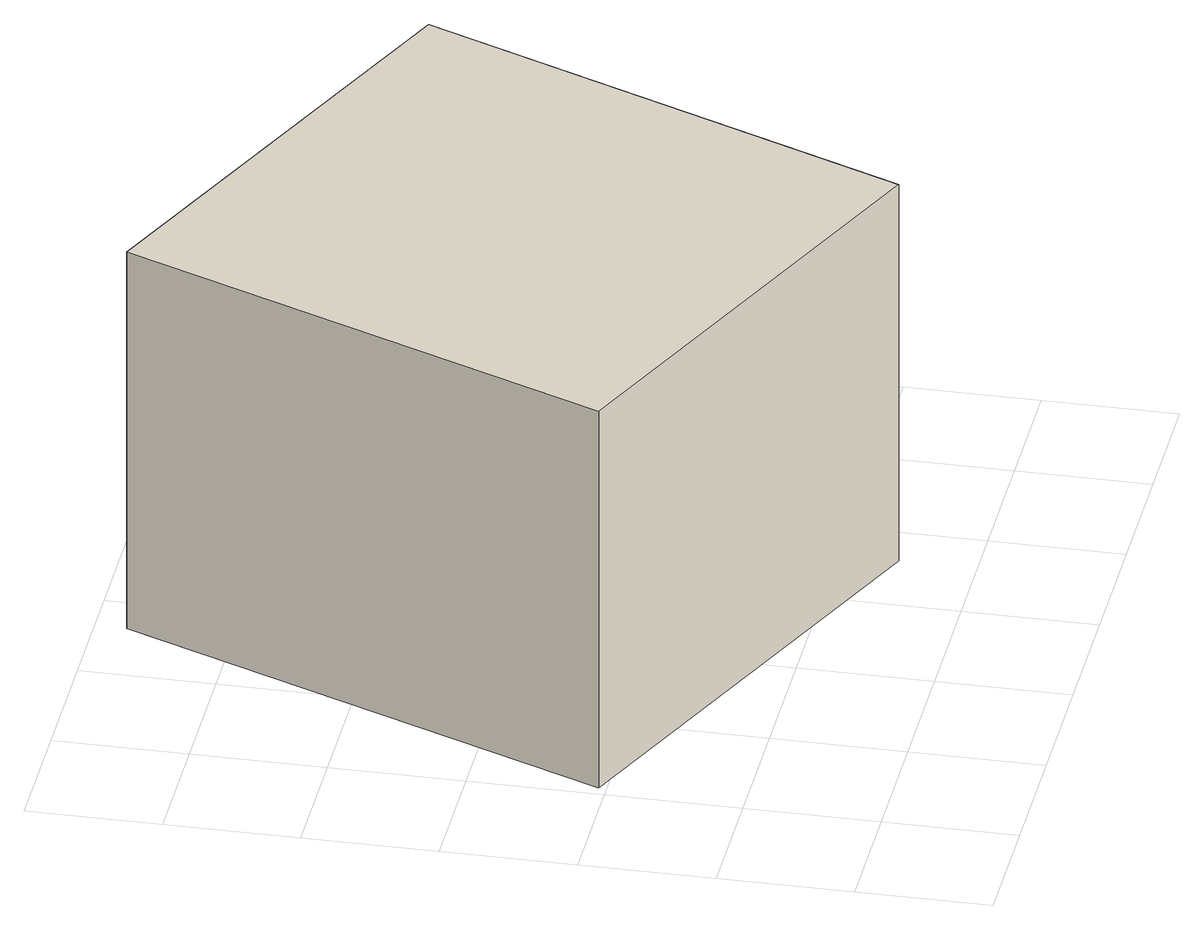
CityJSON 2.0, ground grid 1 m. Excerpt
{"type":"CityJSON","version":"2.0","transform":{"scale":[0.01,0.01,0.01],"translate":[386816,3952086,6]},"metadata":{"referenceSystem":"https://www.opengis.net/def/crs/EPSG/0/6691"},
"CityObjects":{
"building1":{"type":"Building","attributes":{"class":"3001","measuredHeight":13.3,"storeysAboveGround":9999,"storeysBelowGround":9999,"usage":"461"},"geometry":[{"type":"Solid","lod":"1","boundaries":[[[[0,1,2,3]],[[0,3,4,5]],[[3,2,6,4]],[[2,1,7,6]],[[1,0,5,7]],[[5,4,6,7]]]]}]}
},
"vertices":[
[361,57,94],[9,206,94],[165,577,94],[518,427,94],[518,427,404],[361,57,404],[165,577,404],[9,206,404]
]}
